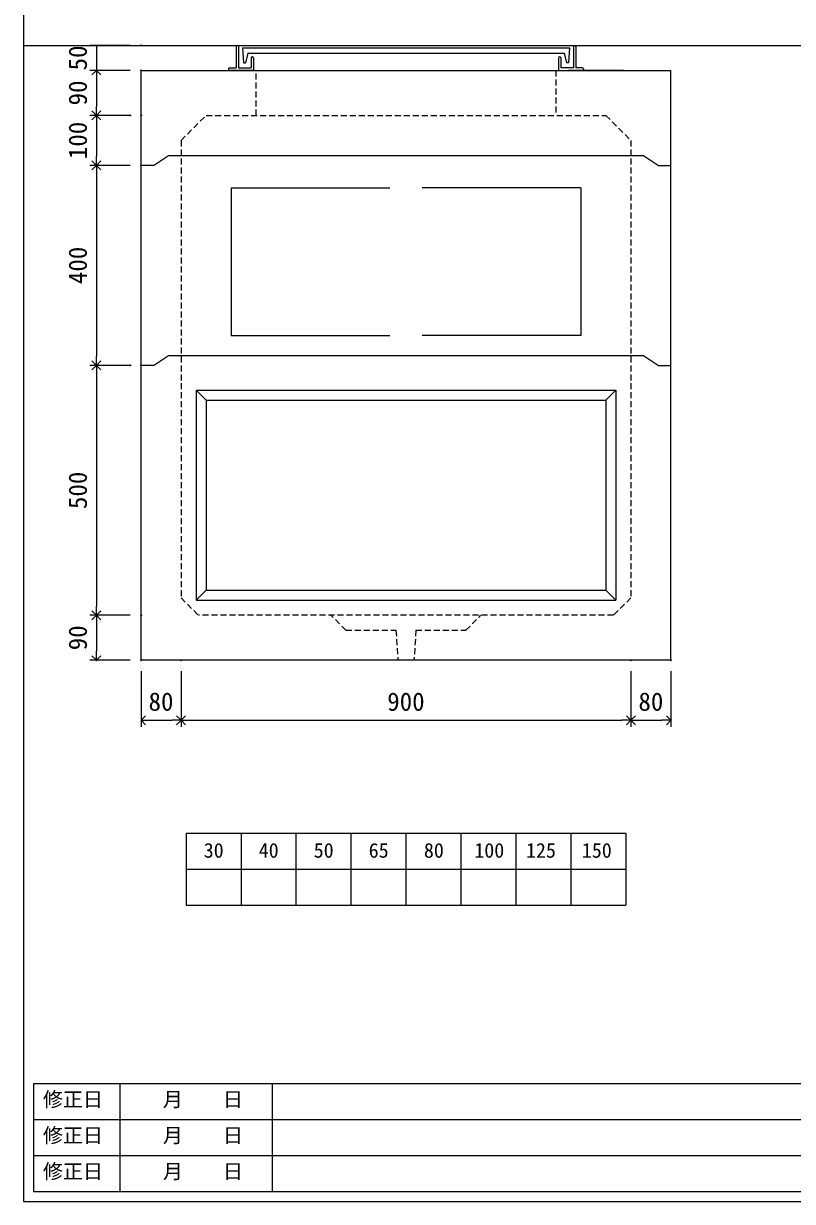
# Model space of a CAD drawing. Units: millimetres, scale not verified. Extents: x -4890 to 4890, y -2339 to 2340.
# Drawn here: x -1230 to 308, y -1935 to 421 of the extents above; entities that cross this region are included whole.
import ezdxf
from ezdxf.enums import TextEntityAlignment as Align

# ---------------------------------------------------------------- set-up
doc = ezdxf.new("R2010")
doc.units = ezdxf.units.MM
doc.header["$LTSCALE"] = 10
doc.header["$PDMODE"] = 32
doc.header["$PDSIZE"] = 2
doc.linetypes.add('DASHED1', pattern=[1.8, 1.2, -0.6])
doc.linetypes.add('USER2', pattern=[50.8, 31.75, -6.35, 6.35, -6.35])
doc.layers.add('0-1_Defpoints', color=7, linetype='Continuous')
for name, color, linetype, lineweight in [('0-2_waku', 7, 'Continuous', 18), ('0-3_gaikei', 7, 'Continuous', 18), ('0-4_kakure', 7, 'DASHED1', 5), ('0-5_sunpou', 7, 'Continuous', 5), ('0-9_uchigawa', 6, 'Continuous', 18), ('0-B_futa', 3, 'Continuous', 18), ('0-C_GL', 4, 'Continuous', 18), ('0-E_文字１', 7, 'Continuous', 18), ('1-3_uchigawa2', 6, 'USER2', 18)]:
    doc.layers.add(name, color=color, linetype=linetype, lineweight=lineweight)
doc.styles.add('ＭＳ ゴシック', font='')
doc.styles.get('ＭＳ ゴシック').set_extended_font_data('MS Gothic')

# ---------------------------------------------------------------- blocks, each defined once
blk = doc.blocks.new('_Open90')
at = {"layer": '0-5_sunpou'}
blk.add_line((0, 0), (-1, 0), dxfattribs=at)
blk.add_lwpolyline([(-0.5, 0.5), (0, 0), (-0.5, -0.5)], dxfattribs=at)
blk = doc.blocks.new('D80')
at = {"layer": '0-1_Defpoints'}
for p in [(452.32, 1902.03), (363, 1402.03), (452.32, 1402.03)]:
    blk.add_point(p, dxfattribs=at)
at = {"layer": '0-5_sunpou'}
for p, q in [((430.32, 1902.03), (350, 1902.03)), ((363, 1884.03), (363, 1420.03)), ((430.32, 1402.03), (350, 1402.03))]:
    blk.add_line(p, q, dxfattribs=at)
at = {"layer": '0-5_sunpou', "xscale": 18, "yscale": 18}
for p, rotation in [((363, 1902.03), 90), ((363, 1402.03), 270)]:
    blk.add_blockref('_Open90', p, dxfattribs=dict(at, rotation=rotation))
at = {"layer": '0-5_sunpou', "style": 'ＭＳ ゴシック'}
blk.add_text('500', height=36.66, rotation=90, dxfattribs=at).set_placement((355, 1614.53), align=Align.BOTTOM_LEFT)
blk = doc.blocks.new('D81')
at = {"layer": '0-1_Defpoints'}
for p in [(452.32, 1402.03), (363, 1312.03), (452.32, 1312.03)]:
    blk.add_point(p, dxfattribs=at)
at = {"layer": '0-5_sunpou'}
for p, q in [((430.32, 1402.03), (350, 1402.03)), ((363, 1384.03), (363, 1330.03)), ((430.32, 1312.03), (350, 1312.03))]:
    blk.add_line(p, q, dxfattribs=at)
at = {"layer": '0-5_sunpou', "xscale": 18, "yscale": 18}
for p, rotation in [((363, 1402.03), 90), ((363, 1312.03), 270)]:
    blk.add_blockref('_Open90', p, dxfattribs=dict(at, rotation=rotation))
at = {"layer": '0-5_sunpou', "style": 'ＭＳ ゴシック'}
blk.add_text('90', height=36.66, rotation=90, dxfattribs=at).set_placement((355, 1332.03), align=Align.BOTTOM_LEFT)
blk = doc.blocks.new('D82')
at = {"layer": '0-1_Defpoints'}
for p in [(452.32, 1312.03), (532.32, 1312.03), (532.32, 1192)]:
    blk.add_point(p, dxfattribs=at)
at = {"layer": '0-5_sunpou'}
for p, q in [((452.32, 1290.03), (452.32, 1179)), ((532.32, 1290.03), (532.32, 1179)), ((470.32, 1192), (514.32, 1192))]:
    blk.add_line(p, q, dxfattribs=at)
at = {"layer": '0-5_sunpou', "xscale": 18, "yscale": 18, "rotation": 180}
blk.add_blockref('_Open90', (452.32, 1192), dxfattribs=at)
at = {"layer": '0-5_sunpou', "xscale": 18, "yscale": 18}
blk.add_blockref('_Open90', (532.32, 1192), dxfattribs=at)
at = {"layer": '0-5_sunpou', "style": 'ＭＳ ゴシック'}
blk.add_text('80', height=36.66, dxfattribs=at).set_placement((467.32, 1200), align=Align.BOTTOM_LEFT)
blk = doc.blocks.new('D83')
at = {"layer": '0-1_Defpoints'}
for p in [(532.32, 1312.03), (1432.32, 1312.03), (1432.32, 1192)]:
    blk.add_point(p, dxfattribs=at)
at = {"layer": '0-5_sunpou'}
for p, q in [((532.32, 1290.03), (532.32, 1179)), ((1432.32, 1290.03), (1432.32, 1179)), ((550.32, 1192), (1414.32, 1192))]:
    blk.add_line(p, q, dxfattribs=at)
at = {"layer": '0-5_sunpou', "xscale": 18, "yscale": 18, "rotation": 180}
blk.add_blockref('_Open90', (532.32, 1192), dxfattribs=at)
at = {"layer": '0-5_sunpou', "xscale": 18, "yscale": 18}
blk.add_blockref('_Open90', (1432.32, 1192), dxfattribs=at)
at = {"layer": '0-5_sunpou', "style": 'ＭＳ ゴシック'}
blk.add_text('900', height=36.66, dxfattribs=at).set_placement((944.82, 1200), align=Align.BOTTOM_LEFT)
blk = doc.blocks.new('D84')
at = {"layer": '0-1_Defpoints'}
for p in [(1432.32, 1312.03), (1512.32, 1312.03), (1512.32, 1192)]:
    blk.add_point(p, dxfattribs=at)
at = {"layer": '0-5_sunpou'}
for p, q in [((1432.32, 1290.03), (1432.32, 1179)), ((1512.32, 1290.03), (1512.32, 1179)), ((1450.32, 1192), (1494.32, 1192))]:
    blk.add_line(p, q, dxfattribs=at)
at = {"layer": '0-5_sunpou', "xscale": 18, "yscale": 18, "rotation": 180}
blk.add_blockref('_Open90', (1432.32, 1192), dxfattribs=at)
at = {"layer": '0-5_sunpou', "xscale": 18, "yscale": 18}
blk.add_blockref('_Open90', (1512.32, 1192), dxfattribs=at)
at = {"layer": '0-5_sunpou', "style": 'ＭＳ ゴシック'}
blk.add_text('80', height=36.66, dxfattribs=at).set_placement((1447.32, 1200), align=Align.BOTTOM_LEFT)
blk = doc.blocks.new('D85')
at = {"layer": '0-1_Defpoints'}
for p in [(452.32, 2492.03), (363, 2402.03), (452.32, 2402.03)]:
    blk.add_point(p, dxfattribs=at)
at = {"layer": '0-5_sunpou'}
for p, q in [((430.32, 2492.03), (350, 2492.03)), ((363, 2474.03), (363, 2420.03)), ((430.32, 2402.03), (350, 2402.03))]:
    blk.add_line(p, q, dxfattribs=at)
at = {"layer": '0-5_sunpou', "xscale": 18, "yscale": 18}
for p, rotation in [((363, 2492.03), 90), ((363, 2402.03), 270)]:
    blk.add_blockref('_Open90', p, dxfattribs=dict(at, rotation=rotation))
at = {"layer": '0-5_sunpou', "style": 'ＭＳ ゴシック'}
blk.add_text('90', height=36.66, rotation=90, dxfattribs=at).set_placement((355, 2422.03), align=Align.BOTTOM_LEFT)
blk = doc.blocks.new('D86')
at = {"layer": '0-1_Defpoints'}
for p in [(430.32, 2402.03), (363, 2302.03), (452.32, 2302.03)]:
    blk.add_point(p, dxfattribs=at)
at = {"layer": '0-5_sunpou'}
for p, q in [((408.32, 2402.03), (350, 2402.03)), ((363, 2384.03), (363, 2320.03)), ((430.32, 2302.03), (350, 2302.03))]:
    blk.add_line(p, q, dxfattribs=at)
at = {"layer": '0-5_sunpou', "xscale": 18, "yscale": 18}
for p, rotation in [((363, 2402.03), 90), ((363, 2302.03), 270)]:
    blk.add_blockref('_Open90', p, dxfattribs=dict(at, rotation=rotation))
at = {"layer": '0-5_sunpou', "style": 'ＭＳ ゴシック'}
blk.add_text('100', height=36.66, rotation=90, dxfattribs=at).set_placement((355, 2314.53), align=Align.BOTTOM_LEFT)
blk = doc.blocks.new('D87')
at = {"layer": '0-1_Defpoints'}
for p in [(452.32, 2302.03), (363, 1902.03), (430.32, 1902.03)]:
    blk.add_point(p, dxfattribs=at)
at = {"layer": '0-5_sunpou'}
for p, q in [((430.32, 2302.03), (350, 2302.03)), ((363, 2284.03), (363, 1920.03)), ((408.32, 1902.03), (350, 1902.03))]:
    blk.add_line(p, q, dxfattribs=at)
at = {"layer": '0-5_sunpou', "xscale": 18, "yscale": 18}
for p, rotation in [((363, 2302.03), 90), ((363, 1902.03), 270)]:
    blk.add_blockref('_Open90', p, dxfattribs=dict(at, rotation=rotation))
at = {"layer": '0-5_sunpou', "style": 'ＭＳ ゴシック'}
blk.add_text('400', height=36.66, rotation=90, dxfattribs=at).set_placement((355, 2064.53), align=Align.BOTTOM_LEFT)
blk = doc.blocks.new('D112')
at = {"layer": '0-1_Defpoints'}
for p in [(452.32, 2542.03), (363, 2492.03), (452.32, 2492.03)]:
    blk.add_point(p, dxfattribs=at)
at = {"layer": '0-5_sunpou'}
for p, q in [((430.32, 2542.03), (350, 2542.03)), ((363, 2542.03), (363, 2492.03)), ((430.32, 2492.03), (350, 2492.03))]:
    blk.add_line(p, q, dxfattribs=at)
at = {"layer": '0-5_sunpou', "style": 'ＭＳ ゴシック'}
blk.add_text('50', height=36.66, rotation=90, dxfattribs=at).set_placement((355, 2492.03), align=Align.BOTTOM_LEFT)

msp = doc.modelspace()

# ---------------------------------------------------------------- linework, layer by layer
at = {"layer": '0-2_waku'}
for p, q in [((-1230.06, 2339.51), (-1230.06, -1935.49)), ((-905.06, -1198.82), (-25.06, -1198.82)), ((-905.06, -1198.82), (-905.06, -1342.82)), ((-905.06, -1198.82), (-905.06, -1342.82)), ((-905.06, -1198.82), (-905.06, -1342.82)), ((-905.06, -1198.82), (-905.06, -1342.82)), ((-795.06, -1198.82), (-795.06, -1342.82)), ((-685.06, -1198.82), (-685.06, -1342.82)), ((-685.06, -1198.82), (-685.06, -1342.82)), ((-575.06, -1198.82), (-575.06, -1342.82)), ((-465.06, -1198.82), (-465.06, -1342.82)), ((-355.06, -1198.82), (-355.06, -1342.82)), ((-245.06, -1198.82), (-245.06, -1342.82)), ((-135.06, -1198.82), (-135.06, -1342.82)), ((-25.06, -1198.82), (-25.06, -1342.82)), ((-905.06, -1270.82), (-25.06, -1270.82)), ((-905.06, -1342.82), (-25.06, -1342.82)), ((-1210.06, -1699.49), (-1210.06, -1915.49)), ((-1210.06, -1699.49), (817.94, -1699.49)), ((-1037.56, -1699.49), (-1037.56, -1915.49)), ((-732.56, -1699.49), (-732.56, -1915.49)), ((-732.56, -1699.49), (-732.56, -1915.49)), ((-1210.06, -1771.49), (817.94, -1771.49)), ((-1210.06, -1843.49), (529.94, -1843.49)), ((-1210.06, -1915.49), (817.94, -1915.49)), ((-1230.06, -1935.49), (4889.94, -1935.49)), ((-1230.06, -1935.49), (4889.94, -1935.49))]:
    msp.add_line(p, q, dxfattribs=at)
at = {"layer": '0-3_gaikei'}
for p, q in [((-995.06, 327.18), (64.94, 327.18)), ((-995.06, -852.82), (-995.06, 327.18)), ((-900.06, 327.18), (-790.06, 327.18)), ((-865.06, 327.18), (-65.06, 327.18)), ((-30.06, 327.18), (-140.06, 327.18)), ((64.94, -852.82), (64.94, 327.18)), ((-970.06, 137.18), (-940.06, 157.18)), ((-940.06, 157.18), (9.94, 157.18)), ((9.94, 157.18), (39.94, 137.18)), ((-970.06, 137.18), (-995.06, 137.18)), ((39.94, 137.18), (64.94, 137.18)), ((-970.06, -262.82), (-940.06, -242.82)), ((-940.06, -242.82), (9.94, -242.82)), ((9.94, -242.82), (39.94, -262.82)), ((-970.06, -262.82), (-995.06, -262.82)), ((39.94, -262.82), (64.94, -262.82)), ((64.94, -852.82), (-995.06, -852.82))]:
    msp.add_line(p, q, dxfattribs=at)
at = {"layer": '0-4_kakure'}
for p, q in [((-765.06, 237.18), (-765.06, 327.18)), ((-165.06, 327.18), (-165.06, 237.18)), ((-915.06, 187.18), (-865.06, 237.18)), ((-865.06, 237.18), (-65.06, 237.18)), ((-65.06, 237.18), (-15.06, 187.18)), ((-915.06, 187.18), (-915.06, -727.82)), ((-15.06, 187.18), (-15.06, -727.82)), ((-915.06, -727.82), (-880.06, -762.82)), ((-15.06, -727.82), (-50.06, -762.82)), ((-50.06, -762.82), (-880.06, -762.82)), ((-585.06, -792.82), (-615.06, -762.82)), ((-345.06, -792.82), (-315.06, -762.82)), ((-585.06, -792.82), (-485.06, -792.82)), ((-485.06, -792.82), (-481.06, -852.82)), ((-445.06, -792.82), (-449.06, -852.82)), ((-445.06, -792.82), (-345.06, -792.82))]:
    msp.add_line(p, q, dxfattribs=at)
at = {"layer": '0-9_uchigawa'}
for p, q in [((-885.06, -312.82), (-885.06, -732.82)), ((-885.06, -312.82), (-465.06, -312.82)), ((-885.06, -312.82), (-865.06, -332.82)), ((-465.06, -312.82), (-45.06, -312.82)), ((-465.06, -312.82), (-45.06, -312.82)), ((-45.06, -312.82), (-65.06, -332.82)), ((-45.06, -312.82), (-45.06, -732.82)), ((-865.06, -332.82), (-865.06, -712.82)), ((-865.06, -332.82), (-465.06, -332.82)), ((-865.06, -332.82), (-465.06, -332.82)), ((-465.06, -332.82), (-65.06, -332.82)), ((-65.06, -332.82), (-65.06, -712.82)), ((-865.06, -712.82), (-885.06, -732.82)), ((-865.06, -712.82), (-465.06, -712.82)), ((-465.06, -712.82), (-65.06, -712.82)), ((-65.06, -712.82), (-45.06, -732.82)), ((-885.06, -732.82), (-465.06, -732.82)), ((-465.06, -732.82), (-45.06, -732.82))]:
    msp.add_line(p, q, dxfattribs=at)
at = {"layer": '0-B_futa'}
for p, q in [((-803.06, 377.18), (-800.06, 377.18)), ((-800.06, 377.18), (-800.06, 332.18)), ((-130.06, 377.18), (-130.06, 332.18)), ((-130.06, 377.18), (-127.06, 377.18)), ((-805.06, 375.18), (-805.06, 332.18)), ((-792.25, 372.68), (-137.92, 372.68)), ((-792.25, 372.68), (-789.76, 342.68)), ((-781.73, 361.68), (-786.05, 342.68)), ((-781.73, 361.68), (-148.39, 361.68)), ((-773.06, 354.18), (-772.06, 354.18)), ((-157.06, 354.18), (-158.06, 354.18)), ((-148.39, 361.68), (-144.07, 342.68)), ((-137.92, 372.68), (-140.17, 342.68)), ((-125.06, 375.18), (-125.06, 332.18)), ((-820.06, 330.18), (-820.06, 329.18)), ((-818.06, 332.18), (-805.06, 332.18)), ((-800.06, 332.18), (-775.06, 332.18)), ((-789.76, 342.68), (-786.05, 342.68)), ((-775.06, 352.18), (-775.06, 332.18)), ((-770.06, 352.18), (-770.06, 327.18)), ((-160.06, 352.18), (-160.06, 327.18)), ((-155.06, 352.18), (-155.06, 332.18)), ((-130.06, 332.18), (-155.06, 332.18)), ((-140.17, 342.68), (-144.07, 342.68)), ((-112.06, 332.18), (-125.06, 332.18)), ((-110.06, 330.18), (-110.06, 329.18)), ((-770.06, 327.18), (-818.06, 327.18)), ((-160.06, 327.18), (-112.06, 327.18))]:
    msp.add_line(p, q, dxfattribs=at)
for centre, start, end in [((-803.06, 375.18), 90, 180), ((-127.06, 375.18), 0, 90), ((-773.06, 352.18), 90, 180), ((-772.06, 352.18), 0, 90), ((-158.06, 352.18), 90, 180), ((-157.06, 352.18), 0, 90), ((-818.06, 330.18), 90, 180), ((-112.06, 330.18), 0, 90), ((-818.06, 329.18), 180, 270), ((-112.06, 329.18), 270, 0)]:
    msp.add_arc(centre, 2, start, end, dxfattribs=at)
at = {"layer": '0-C_GL'}
msp.add_line((-1230.06, 377.18), (4889.94, 377.18), dxfattribs=at)
at = {"layer": '1-3_uchigawa2'}
for p, q in [((-815.06, 92.18), (-465.06, 92.18)), ((-815.06, 92.18), (-815.06, -202.82)), ((-115.06, 92.18), (-465.06, 92.18)), ((-115.06, 92.18), (-115.06, -202.82)), ((-815.06, -202.82), (-465.06, -202.82)), ((-115.06, -202.82), (-465.06, -202.82))]:
    msp.add_line(p, q, dxfattribs=at)

# ---------------------------------------------------------------- block references
at = {"layer": '0-5_sunpou'}
for name in ['D112', 'D85', 'D86', 'D87', 'D80', 'D81', 'D82', 'D83', 'D84']:
    msp.add_blockref(name, (-1447.37, -2164.85), dxfattribs=at)

# ---------------------------------------------------------------- texts
at = {"layer": '0-E_文字１', "style": 'ＭＳ ゴシック'}
for s, p in [('30', (-869.63, -1256.64)), ('40', (-759.63, -1256.64)), ('50', (-649.63, -1256.64)), ('65', (-539.63, -1256.64)), ('80', (-429.22, -1256.64)), ('100', (-328.35, -1256.64)), ('125', (-224.96, -1256.64)), ('150', (-113.2, -1256.64)), ('修正日', (-1191.41, -1754.79)), ('\u3000\u3000月\u3000\u3000日', (-1031.26, -1754.79)), ('修正日', (-1191.41, -1826.79)), ('\u3000\u3000月\u3000\u3000日', (-1031.26, -1826.79)), ('修正日', (-1191.41, -1898.79)), ('\u3000\u3000月\u3000\u3000日', (-1031.26, -1898.79))]:
    msp.add_text(s, height=29.33, dxfattribs=at).set_placement(p, align=Align.BOTTOM_LEFT)

doc.saveas('drawing.dxf')
